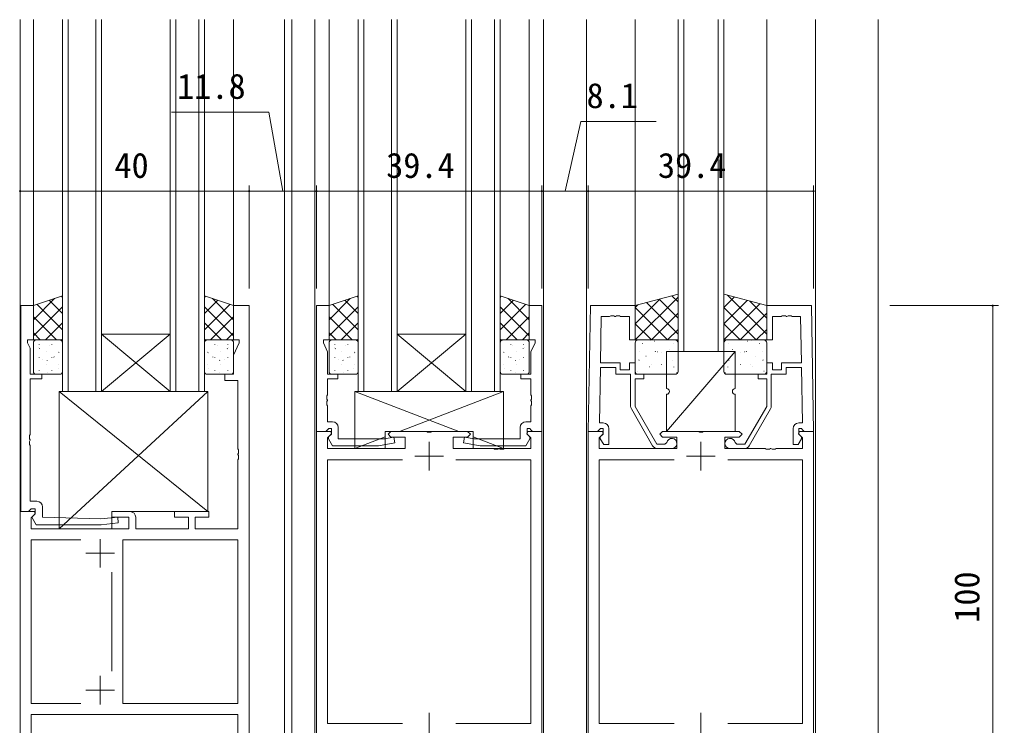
# Model space of a CAD drawing. Units: millimetres, scale not verified. Extents: x -567 to 567, y -403 to 403.
# Drawn here: x -187.6 to -16.4, y 118.4 to 241.8 of the extents above; entities that cross this region are included whole.
import ezdxf
from ezdxf.enums import TextEntityAlignment as Align

# ---------------------------------------------------------------- set-up
doc = ezdxf.new("R2010")
doc.units = ezdxf.units.MM
doc.header["$LTSCALE"] = 2
for name, color, linetype, lineweight in [('0-1_USER1', 6, 'Continuous', 9), ('0-2_YKK_ZWAK', 2, 'Continuous', 9), ('0-3_YKK_11', 4, 'Continuous', 9), ('0-5_YKK_13', 7, 'Continuous', 9)]:
    doc.layers.add(name, color=color, linetype=linetype, lineweight=lineweight)
doc.styles.add('ＭＳ ゴシック', font='')
doc.styles.get('ＭＳ ゴシック').set_extended_font_data('MS Gothic')

msp = doc.modelspace()

# ---------------------------------------------------------------- linework, layer by layer
at = {"layer": '0-1_USER1'}
for p, q in [((-187.447, 194.832), (-187.447, 212.832)), ((-147.447, 194.832), (-147.447, 212.832)), ((-147.447, 194.832), (-147.447, 212.832)), ((-135.647, 194.832), (-135.647, 212.832)), ((-135.647, 194.832), (-135.647, 212.832)), ((-96.247, 194.832), (-96.247, 212.832)), ((-96.247, 194.832), (-96.247, 212.832)), ((-88.147, 194.832), (-88.147, 212.832)), ((-88.147, 194.832), (-88.147, 212.832)), ((-48.747, 194.832), (-48.747, 212.832)), ((-187.447, 211.832), (-147.447, 211.832)), ((-147.447, 211.832), (-135.647, 211.832)), ((-135.647, 211.832), (-96.247, 211.832)), ((-96.247, 211.832), (-88.147, 211.832)), ((-88.147, 211.832), (-48.747, 211.832)), ((-35.447, 191.832), (-16.447, 191.832)), ((-17.447, 191.832), (-17.447, 91.832))]:
    msp.add_line(p, q, dxfattribs=at)
for points in [[(-141.547, 211.832), (-143.971, 225.655), (-161.011, 225.655)], [(-92.197, 211.832), (-89.447, 224.031), (-76.247, 224.031)]]:
    msp.add_lwpolyline(points, dxfattribs=at)
for centre, start, end in [((-187.447, 211.832), 0, 180), ((-187.447, 211.832), 180, 0), ((-147.447, 211.832), 0, 180), ((-147.447, 211.832), 0, 180), ((-147.447, 211.832), 180, 0), ((-147.447, 211.832), 180, 0), ((-135.647, 211.832), 0, 180), ((-135.647, 211.832), 0, 180), ((-135.647, 211.832), 180, 0), ((-135.647, 211.832), 180, 0), ((-96.247, 211.832), 0, 180), ((-96.247, 211.832), 0, 180), ((-96.247, 211.832), 180, 0), ((-96.247, 211.832), 180, 0), ((-88.147, 211.832), 0, 180), ((-88.147, 211.832), 0, 180), ((-88.147, 211.832), 180, 0), ((-88.147, 211.832), 180, 0), ((-48.747, 211.832), 0, 180), ((-48.747, 211.832), 180, 0), ((-17.447, 191.832), 90, 270), ((-17.447, 191.832), 270, 90)]:
    msp.add_arc(centre, 0.106, start, end, dxfattribs=at)
at = {"layer": '0-2_YKK_ZWAK'}
for p, q in [((-187.447, 241.832), (-187.447, 41.832)), ((-185.147, 191.832), (-185.147, 241.832)), ((-180.047, 176.832), (-180.047, 241.832)), ((-179.047, 241.832), (-179.047, 176.832)), ((-174.247, 176.832), (-174.247, 241.832)), ((-161.247, 176.832), (-161.247, 241.832)), ((-160.247, 241.832), (-160.247, 176.832)), ((-156.247, 176.832), (-156.247, 241.832)), ((-150.147, 191.832), (-150.147, 241.832)), ((-141.238, 241.832), (-141.238, 41.832)), ((-139.947, 241.832), (-139.947, 41.832)), ((-135.947, 241.832), (-135.947, 41.832)), ((-133.447, 191.832), (-133.447, 241.832)), ((-128.347, 176.832), (-128.347, 241.832)), ((-127.347, 241.832), (-127.347, 176.832)), ((-122.547, 176.832), (-122.547, 241.832)), ((-109.547, 176.832), (-109.547, 241.832)), ((-108.547, 241.832), (-108.547, 176.832)), ((-104.547, 176.832), (-104.547, 241.832)), ((-98.447, 191.832), (-98.447, 241.832)), ((-95.947, 41.832), (-95.947, 241.832)), ((-88.447, 41.832), (-88.447, 241.832)), ((-79.946, 191.832), (-79.946, 241.832)), ((-72.447, 183.832), (-72.447, 241.832)), ((-71.447, 241.832), (-71.447, 183.832)), ((-65.447, 183.832), (-65.447, 241.832)), ((-56.946, 191.832), (-56.946, 241.832)), ((-48.447, 41.832), (-48.447, 241.832)), ((-37.447, 241.832), (-37.447, 41.832)), ((-173.247, 186.832), (-161.247, 186.832)), ((-173.247, 176.832), (-161.247, 186.832)), ((-161.247, 176.832), (-173.247, 186.832)), ((-121.547, 186.832), (-109.547, 186.832)), ((-121.547, 176.832), (-109.547, 186.832)), ((-109.547, 176.832), (-121.547, 186.832)), ((-173.247, 176.832), (-161.247, 176.832)), ((-121.547, 176.832), (-109.547, 176.832))]:
    msp.add_line(p, q, dxfattribs=at)
for points in [[(-173.247, 241.832), (-173.247, 176.832), (-180.047, 176.832)], [(-155.247, 241.832), (-155.247, 176.832), (-161.247, 176.832)], [(-121.547, 241.832), (-121.547, 176.832), (-128.347, 176.832)], [(-103.547, 241.832), (-103.547, 176.832), (-109.547, 176.832)], [(-64.447, 241.832), (-64.447, 183.832), (-72.447, 183.832)]]:
    msp.add_lwpolyline(points, dxfattribs=at)
at = {"layer": '0-3_YKK_11'}
for p, q in [((-180.247, 193.466), (-180.047, 193.266)), ((-155.048, 193.466), (-155.247, 193.266)), ((-128.547, 193.466), (-128.347, 193.266)), ((-103.348, 193.466), (-103.547, 193.266)), ((-72.447, 192.474), (-73.52, 193.546)), ((-56.947, 186.818), (-63.786, 193.656)), ((-185.147, 189.369), (-181.452, 193.064)), ((-185.147, 186.54), (-180.047, 191.64)), ((-184.489, 192.052), (-180.047, 187.609)), ((-182.368, 192.759), (-180.047, 190.438)), ((-152.926, 192.759), (-155.247, 190.438)), ((-150.805, 192.052), (-155.247, 187.609)), ((-150.147, 186.54), (-155.247, 191.64)), ((-150.147, 189.369), (-153.842, 193.064)), ((-133.447, 189.369), (-129.752, 193.064)), ((-133.447, 186.54), (-128.347, 191.64)), ((-132.789, 192.052), (-128.347, 187.609)), ((-130.668, 192.759), (-128.347, 190.438)), ((-101.226, 192.759), (-103.547, 190.438)), ((-99.105, 192.052), (-103.547, 187.609)), ((-98.447, 186.54), (-103.547, 191.64)), ((-98.447, 189.369), (-102.142, 193.064)), ((-79.947, 185.832), (-72.447, 193.332)), ((-79.947, 188.661), (-75.623, 192.986)), ((-79.947, 191.489), (-79.48, 191.957)), ((-72.447, 186.818), (-77.985, 192.356)), ((-72.447, 189.646), (-75.752, 192.951)), ((-64.447, 191.489), (-62.598, 193.339)), ((-64.447, 188.661), (-60.365, 192.744)), ((-64.447, 185.832), (-58.132, 192.148)), ((-56.947, 189.646), (-59.929, 192.627)), ((-74.291, 185.832), (-79.947, 191.489)), ((-77.119, 185.832), (-72.447, 190.504)), ((-58.791, 185.832), (-64.447, 191.489)), ((-61.619, 185.832), (-56.947, 190.504)), ((-185.147, 189.881), (-181.098, 185.832)), ((-183.027, 185.832), (-180.047, 188.812)), ((-152.267, 185.832), (-155.247, 188.812)), ((-150.147, 189.881), (-154.196, 185.832)), ((-133.447, 189.881), (-129.398, 185.832)), ((-131.327, 185.832), (-128.347, 188.812)), ((-100.567, 185.832), (-103.547, 188.812)), ((-98.447, 189.881), (-102.496, 185.832)), ((-77.119, 185.832), (-79.947, 188.661)), ((-61.619, 185.832), (-64.447, 188.661)), ((-185.147, 187.053), (-183.927, 185.832)), ((-150.147, 187.053), (-151.367, 185.832)), ((-133.447, 187.053), (-132.227, 185.832)), ((-98.447, 187.053), (-99.667, 185.832)), ((-74.291, 185.832), (-72.447, 187.675)), ((-58.791, 185.832), (-56.947, 187.675)), ((-185.147, 185.332), (-185.147, 180.332)), ((-180.547, 185.832), (-184.647, 185.832)), ((-184.13, 185.1), (-184.13, 185.062)), ((-182.279, 184.942), (-182.276, 184.935)), ((-181.888, 185.1), (-181.888, 185.062)), ((-180.407, 185.674), (-180.405, 185.667)), ((-180.198, 185.832), (-180.047, 185.984)), ((-180.047, 180.332), (-180.047, 185.332)), ((-155.096, 185.832), (-155.247, 185.984)), ((-155.247, 180.332), (-155.247, 185.332)), ((-154.887, 185.674), (-154.889, 185.667)), ((-154.747, 185.832), (-150.647, 185.832)), ((-153.406, 185.1), (-153.406, 185.062)), ((-153.015, 184.942), (-153.018, 184.935)), ((-151.164, 185.1), (-151.164, 185.062)), ((-150.147, 185.332), (-150.147, 180.332)), ((-133.447, 185.332), (-133.447, 180.332)), ((-128.847, 185.832), (-132.947, 185.832)), ((-132.43, 185.1), (-132.43, 185.062)), ((-130.579, 184.942), (-130.576, 184.935)), ((-130.188, 185.1), (-130.188, 185.062)), ((-128.707, 185.674), (-128.705, 185.667)), ((-128.498, 185.832), (-128.347, 185.984)), ((-128.347, 180.332), (-128.347, 185.332)), ((-103.396, 185.832), (-103.547, 185.984)), ((-103.547, 180.332), (-103.547, 185.332)), ((-103.187, 185.674), (-103.189, 185.667)), ((-103.047, 185.832), (-98.947, 185.832)), ((-101.706, 185.1), (-101.706, 185.062)), ((-101.315, 184.942), (-101.318, 184.935)), ((-99.464, 185.1), (-99.464, 185.062)), ((-98.447, 185.332), (-98.447, 180.332)), ((-79.947, 180.332), (-79.947, 185.332)), ((-79.447, 185.832), (-72.947, 185.832)), ((-78.713, 185.212), (-78.669, 185.188)), ((-77.32, 185.738), (-77.314, 185.73)), ((-76.636, 185.644), (-76.593, 185.62)), ((-73.326, 185.292), (-73.319, 185.285)), ((-72.447, 185.332), (-72.447, 180.332)), ((-64.447, 185.332), (-64.447, 180.332)), ((-57.447, 185.832), (-63.947, 185.832)), ((-63.569, 185.292), (-63.576, 185.285)), ((-60.259, 185.644), (-60.302, 185.62)), ((-59.575, 185.738), (-59.581, 185.73)), ((-58.182, 185.212), (-58.226, 185.188)), ((-56.947, 180.332), (-56.947, 185.332)), ((-184.238, 184.457), (-184.235, 184.45)), ((-184.094, 184.311), (-184.052, 184.248)), ((-182.919, 183.888), (-182.919, 183.851)), ((-180.716, 183.648), (-180.675, 183.585)), ((-180.676, 183.888), (-180.676, 183.851)), ((-154.578, 183.648), (-154.619, 183.585)), ((-154.618, 183.888), (-154.618, 183.851)), ((-152.375, 183.888), (-152.375, 183.851)), ((-151.2, 184.311), (-151.242, 184.248)), ((-151.056, 184.457), (-151.059, 184.45)), ((-132.538, 184.457), (-132.535, 184.45)), ((-132.394, 184.311), (-132.352, 184.248)), ((-131.219, 183.888), (-131.219, 183.851)), ((-129.016, 183.648), (-128.975, 183.585)), ((-128.976, 183.888), (-128.976, 183.851)), ((-102.878, 183.648), (-102.919, 183.585)), ((-102.918, 183.888), (-102.918, 183.851)), ((-100.675, 183.888), (-100.675, 183.851)), ((-99.5, 184.311), (-99.542, 184.248)), ((-99.356, 184.457), (-99.359, 184.45)), ((-79.14, 183.755), (-79.133, 183.747)), ((-76.422, 183.865), (-76.375, 183.777)), ((-76.045, 183.754), (-76.001, 183.73)), ((-75.379, 183.57), (-75.372, 183.563)), ((-62.447, 183.832), (-74.447, 169.832)), ((-73.969, 184.187), (-73.925, 184.163)), ((-62.926, 184.187), (-62.97, 184.163)), ((-61.516, 183.57), (-61.523, 183.563)), ((-60.85, 183.754), (-60.894, 183.73)), ((-60.473, 183.865), (-60.52, 183.777)), ((-57.755, 183.755), (-57.762, 183.747)), ((-184.13, 182.82), (-184.13, 182.782)), ((-183.509, 182.4), (-183.507, 182.393)), ((-182.919, 181.608), (-182.919, 181.571)), ((-182.759, 182.294), (-182.717, 182.231)), ((-181.888, 182.82), (-181.888, 182.782)), ((-181.538, 182.849), (-181.535, 182.842)), ((-180.676, 181.608), (-180.676, 181.571)), ((-154.618, 181.608), (-154.618, 181.571)), ((-153.756, 182.849), (-153.759, 182.842)), ((-153.406, 182.82), (-153.406, 182.782)), ((-152.535, 182.294), (-152.577, 182.231)), ((-152.375, 181.608), (-152.375, 181.571)), ((-151.785, 182.4), (-151.787, 182.393)), ((-151.164, 182.82), (-151.164, 182.782)), ((-132.43, 182.82), (-132.43, 182.782)), ((-131.809, 182.4), (-131.807, 182.393)), ((-131.219, 181.608), (-131.219, 181.571)), ((-131.059, 182.294), (-131.017, 182.231)), ((-130.188, 182.82), (-130.188, 182.782)), ((-129.838, 182.849), (-129.835, 182.842)), ((-128.976, 181.608), (-128.976, 181.571)), ((-102.918, 181.608), (-102.918, 181.571)), ((-102.056, 182.849), (-102.059, 182.842)), ((-101.706, 182.82), (-101.706, 182.782)), ((-100.835, 182.294), (-100.877, 182.231)), ((-100.675, 181.608), (-100.675, 181.571)), ((-100.085, 182.4), (-100.087, 182.393)), ((-99.464, 182.82), (-99.464, 182.782)), ((-79.311, 182.341), (-79.265, 182.252)), ((-78.07, 183.02), (-78.026, 182.996)), ((-77.165, 181.55), (-77.158, 181.543)), ((-75.402, 181.563), (-75.358, 181.539)), ((-73.377, 182.297), (-73.333, 182.273)), ((-63.518, 182.297), (-63.562, 182.273)), ((-61.493, 181.563), (-61.537, 181.539)), ((-59.73, 181.55), (-59.737, 181.543)), ((-58.825, 183.02), (-58.869, 182.996)), ((-57.584, 182.341), (-57.63, 182.252)), ((-184.647, 179.832), (-180.547, 179.832)), ((-184.13, 180.54), (-184.13, 180.502)), ((-182.681, 180.06), (-182.678, 180.053)), ((-181.888, 180.54), (-181.888, 180.502)), ((-180.809, 180.792), (-180.807, 180.785)), ((-150.647, 179.832), (-154.747, 179.832)), ((-154.485, 180.792), (-154.487, 180.785)), ((-153.406, 180.54), (-153.406, 180.502)), ((-152.613, 180.06), (-152.616, 180.053)), ((-151.164, 180.54), (-151.164, 180.502)), ((-132.947, 179.832), (-128.847, 179.832)), ((-132.43, 180.54), (-132.43, 180.502)), ((-130.981, 180.06), (-130.978, 180.053)), ((-130.188, 180.54), (-130.188, 180.502)), ((-129.109, 180.792), (-129.107, 180.785)), ((-98.947, 179.832), (-103.047, 179.832)), ((-102.785, 180.792), (-102.787, 180.785)), ((-101.706, 180.54), (-101.706, 180.502)), ((-100.913, 180.06), (-100.916, 180.053)), ((-99.464, 180.54), (-99.464, 180.502)), ((-79.503, 180.396), (-79.459, 180.372)), ((-72.947, 179.832), (-79.447, 179.832)), ((-77.479, 181.13), (-77.435, 181.106)), ((-73.17, 181.104), (-73.164, 181.097)), ((-72.734, 180.105), (-72.69, 180.081)), ((-64.161, 180.105), (-64.205, 180.081)), ((-63.947, 179.832), (-57.447, 179.832)), ((-63.725, 181.104), (-63.731, 181.097)), ((-59.416, 181.13), (-59.46, 181.106)), ((-57.392, 180.396), (-57.436, 180.372)), ((-180.647, 176.832), (-180.647, 152.832)), ((-154.647, 176.832), (-180.647, 152.832)), ((-154.647, 155.832), (-180.647, 176.832)), ((-128.947, 176.832), (-128.947, 166.832)), ((-110.747, 169.832), (-128.947, 176.832)), ((-121.147, 169.832), (-102.947, 176.832)), ((-74.447, 176.332), (-74.447, 169.832)), ((-123.647, 169.832), (-123.647, 166.832)), ((-108.247, 169.832), (-123.647, 169.832)), ((-108.247, 169.832), (-108.247, 166.832)), ((-128.947, 166.832), (-123.647, 168.871)), ((-102.947, 166.832), (-108.247, 168.871)), ((-128.947, 166.832), (-123.647, 166.832)), ((-108.247, 166.832), (-102.947, 166.832)), ((-171.447, 155.832), (-171.447, 152.832)), ((-171.447, 155.832), (-154.647, 155.832)), ((-180.647, 152.832), (-171.447, 152.832))]:
    msp.add_line(p, q, dxfattribs=at)
for points in [[(-185.147, 191.832), (-185.147, 185.832), (-180.047, 185.832), (-180.047, 193.532)], [(-150.147, 191.832), (-150.147, 185.832), (-155.247, 185.832), (-155.247, 193.532)], [(-133.447, 191.832), (-133.447, 185.832), (-128.347, 185.832), (-128.347, 193.532)], [(-98.447, 191.832), (-98.447, 185.832), (-103.547, 185.832), (-103.547, 193.532)], [(-72.447, 193.832), (-79.947, 191.832), (-79.947, 185.832), (-72.447, 185.832)], [(-64.447, 193.832), (-56.947, 191.832), (-56.947, 185.832), (-64.447, 185.832)]]:
    msp.add_lwpolyline(points, close=True, dxfattribs=at)
for points in [[(-62.447, 177.332), (-62.447, 183.832), (-74.447, 183.832), (-74.447, 177.332)], [(-180.647, 176.832), (-154.647, 176.832), (-154.647, 155.832)], [(-128.947, 176.832), (-102.947, 176.832), (-102.947, 166.832)], [(-74.447, 169.832), (-62.447, 169.832), (-62.447, 176.332)]]:
    msp.add_lwpolyline(points, dxfattribs=at)
for centre, start, end in [((-184.647, 185.332), 90, 180), ((-180.547, 185.332), 0, 90), ((-154.747, 185.332), 90, 180), ((-150.647, 185.332), 0, 90), ((-132.947, 185.332), 90, 180), ((-128.847, 185.332), 0, 90), ((-103.047, 185.332), 90, 180), ((-98.947, 185.332), 0, 90), ((-79.447, 185.332), 90, 180), ((-72.947, 185.332), 0, 90), ((-63.947, 185.332), 90, 180), ((-57.447, 185.332), 0, 90), ((-184.647, 180.332), 180, 270), ((-180.547, 180.332), 270, 0), ((-154.747, 180.332), 180, 270), ((-150.647, 180.332), 270, 0), ((-132.947, 180.332), 180, 270), ((-128.847, 180.332), 270, 0), ((-103.047, 180.332), 180, 270), ((-98.947, 180.332), 270, 0), ((-79.447, 180.332), 180, 270), ((-72.947, 180.332), 270, 0), ((-63.947, 180.332), 180, 270), ((-57.447, 180.332), 270, 0), ((-74.447, 176.832), 270, 90), ((-62.447, 176.832), 90, 270)]:
    msp.add_arc(centre, 0.5, start, end, dxfattribs=at)
at = {"layer": '0-5_YKK_13'}
for p, q in [((-80.614, 173.768), (-76.898, 167.332)), ((-56.281, 173.768), (-59.997, 167.332)), ((-115.947, 168.032), (-115.947, 163.032)), ((-68.447, 168.032), (-68.447, 163.032)), ((-76.032, 166.832), (-73.547, 166.832)), ((-60.863, 166.832), (-63.347, 166.832)), ((-118.447, 165.532), (-113.447, 165.532)), ((-111.273, 164.902), (-98.177, 164.902)), ((-70.947, 165.532), (-65.947, 165.532)), ((-63.773, 164.902), (-50.677, 164.902)), ((-173.447, 151.032), (-173.447, 146.032)), ((-169.517, 150.902), (-169.517, 122.262)), ((-175.947, 148.532), (-170.947, 148.532)), ((-171.447, 145.26), (-171.447, 127.905)), ((-173.447, 127.132), (-173.447, 122.132)), ((-175.947, 124.632), (-170.947, 124.632)), ((-176.86, 122.262), (-185.517, 122.262)), ((-115.947, 120.632), (-115.947, 115.632)), ((-68.447, 120.632), (-68.447, 115.632))]:
    msp.add_line(p, q, dxfattribs=at)
for points in [[(-187.347, 155.832), (-187.347, 191.832), (-185.147, 191.832), (-185.147, 185.832), (-186.147, 185.832), (-186.147, 185.332), (-185.717, 184.41), (-185.717, 179.832), (-183.647, 179.832), (-183.647, 179.032), (-185.717, 179.032), (-185.717, 169.291), (-185.837, 169.107), (-185.837, 168.557), (-185.717, 168.374), (-185.717, 168.291), (-185.837, 168.107), (-185.837, 167.557), (-185.717, 167.374), (-185.717, 157.632), (-184.547, 157.632)], [(-167.247, 154.832), (-167.247, 152.832), (-158.047, 152.832), (-158.047, 154.832), (-160.447, 154.832), (-160.447, 155.832), (-154.447, 155.832), (-154.447, 154.832), (-156.847, 154.832), (-156.847, 152.832), (-149.377, 152.832), (-149.377, 164.874), (-149.257, 165.057), (-149.257, 165.607), (-149.377, 165.791), (-149.377, 165.874), (-149.257, 166.057), (-149.257, 166.607), (-149.377, 166.791), (-149.377, 178.732), (-151.647, 178.732), (-151.647, 179.832), (-150.147, 179.832), (-150.147, 183.188), (-149.147, 185.332), (-149.147, 185.832), (-150.147, 185.832), (-150.147, 191.832), (-147.447, 191.832)], [(-147.447, 191.832), (-147.447, 91.832)], [(-135.647, 191.832), (-135.647, 169.832), (-134.017, 169.832), (-133.717, 170.132), (-133.517, 170.332), (-133.047, 170.332), (-133.047, 169.382), (-133.547, 168.882), (-133.547, 168.545), (-132.847, 167.332), (-124.839, 167.332), (-121.96, 167.84), (-122.134, 168.825), (-123.792, 168.532), (-131.847, 168.532), (-131.847, 170.532)], [(-132.847, 171.532), (-133.717, 171.532), (-133.717, 174.324), (-133.837, 174.507), (-133.837, 175.057), (-133.717, 175.241), (-133.717, 175.324), (-133.837, 175.507), (-133.837, 176.057), (-133.717, 176.241), (-133.717, 179.032), (-131.947, 179.032), (-131.947, 179.832), (-133.717, 179.832), (-133.717, 183.767), (-134.447, 185.332), (-134.447, 185.832), (-133.447, 185.832), (-133.447, 191.832), (-135.647, 191.832)], [(-96.247, 191.832), (-96.247, 169.832), (-97.877, 169.832), (-98.177, 170.132), (-98.377, 170.332), (-98.847, 170.332), (-98.847, 169.382), (-98.347, 168.882), (-98.347, 168.545), (-99.047, 167.332), (-107.055, 167.332), (-109.934, 167.84), (-109.76, 168.825), (-108.102, 168.532), (-100.047, 168.532), (-100.047, 170.532)], [(-99.047, 171.532), (-98.177, 171.532), (-98.177, 174.324), (-98.057, 174.507), (-98.057, 175.057), (-98.177, 175.241), (-98.177, 175.324), (-98.057, 175.507), (-98.057, 176.057), (-98.177, 176.241), (-98.177, 179.032), (-99.947, 179.032), (-99.947, 179.832), (-98.177, 179.832), (-98.177, 183.767), (-97.447, 185.332), (-97.447, 185.832), (-98.447, 185.832), (-98.447, 191.832), (-96.247, 191.832)], [(-87.763, 191.832), (-88.147, 169.832), (-86.517, 169.832), (-86.217, 170.132), (-86.017, 170.332), (-85.547, 170.332), (-85.547, 169.382), (-86.047, 168.882), (-86.047, 168.572), (-85.447, 167.532), (-84.547, 167.532), (-84.547, 170.332)], [(-74.435, 167.882), (-74.731, 167.632), (-76.147, 167.632), (-79.947, 174.214), (-79.947, 179.032), (-78.447, 179.032), (-78.447, 179.832), (-79.947, 179.832), (-79.947, 181.832), (-80.947, 181.832), (-80.947, 180.632), (-82.547, 180.632), (-82.547, 181.832), (-86.008, 181.832), (-85.867, 189.902), (-84.406, 189.902), (-84.222, 190.022), (-83.673, 190.022), (-83.489, 189.902), (-83.406, 189.902), (-83.222, 190.022), (-82.673, 190.022), (-82.489, 189.902), (-80.947, 189.902), (-80.947, 185.832), (-79.947, 185.832), (-79.947, 191.832), (-87.763, 191.832)], [(-62.46, 167.882), (-62.164, 167.632), (-60.747, 167.632), (-56.947, 174.214), (-56.947, 179.032), (-58.447, 179.032), (-58.447, 179.832), (-56.947, 179.832), (-56.947, 181.832), (-55.947, 181.832), (-55.947, 180.632), (-54.347, 180.632), (-54.347, 181.832), (-50.887, 181.832), (-51.028, 189.902), (-52.489, 189.902), (-52.673, 190.022), (-53.222, 190.022), (-53.406, 189.902), (-53.489, 189.902), (-53.673, 190.022), (-54.222, 190.022), (-54.406, 189.902), (-55.947, 189.902), (-55.947, 185.832), (-56.947, 185.832), (-56.947, 191.832), (-49.132, 191.832)], [(-49.132, 191.832), (-48.747, 169.832), (-50.377, 169.832), (-50.677, 170.132), (-50.877, 170.332), (-51.347, 170.332), (-51.347, 169.382), (-50.847, 168.882), (-50.847, 168.572), (-51.447, 167.532), (-52.347, 167.532), (-52.347, 170.332)], [(-85.547, 171.332), (-86.191, 171.332), (-86.022, 181.032), (-83.347, 181.032), (-83.347, 179.832), (-80.747, 179.832), (-80.747, 174.268)], [(-51.347, 171.332), (-50.704, 171.332), (-50.873, 181.032), (-53.547, 181.032), (-53.547, 179.832), (-56.147, 179.832), (-56.147, 174.268)], [(-135.647, 169.832), (-135.647, 113.832)], [(-111.747, 168.832), (-109.247, 168.832), (-108.747, 169.332), (-109.247, 169.832), (-115.489, 169.832), (-115.672, 169.712), (-116.222, 169.712), (-116.405, 169.832), (-122.647, 169.832), (-123.147, 169.332), (-122.647, 168.832), (-120.147, 168.832), (-120.147, 166.832), (-133.717, 166.832), (-133.717, 168.738), (-133.011, 169.444), (-133.171, 169.832), (-135.647, 169.832)], [(-96.247, 113.832), (-96.247, 169.832), (-98.723, 169.832), (-98.883, 169.444), (-98.177, 168.738), (-98.177, 166.832), (-102.789, 166.832), (-102.972, 166.712), (-103.522, 166.712), (-103.705, 166.832), (-103.789, 166.832), (-103.972, 166.712), (-104.522, 166.712), (-104.705, 166.832), (-111.747, 166.832), (-111.747, 168.832)], [(-88.147, 169.832), (-88.147, 113.832)], [(-64.247, 168.832), (-61.747, 168.832), (-61.247, 169.332), (-61.747, 169.832), (-67.989, 169.832), (-68.172, 169.712), (-68.722, 169.712), (-68.905, 169.832), (-75.147, 169.832), (-75.647, 169.332), (-75.147, 168.832), (-72.647, 168.832), (-72.647, 166.832), (-86.217, 166.832), (-86.217, 168.738), (-85.511, 169.444), (-85.671, 169.832), (-88.147, 169.832)], [(-48.747, 113.832), (-48.747, 169.832), (-51.223, 169.832), (-51.383, 169.444), (-50.677, 168.738), (-50.677, 166.832), (-55.289, 166.832), (-55.472, 166.712), (-56.022, 166.712), (-56.205, 166.832), (-56.289, 166.832), (-56.472, 166.712), (-57.022, 166.712), (-57.205, 166.832), (-64.247, 166.832), (-64.247, 168.832)], [(-120.621, 118.762), (-133.717, 118.762), (-133.717, 164.902), (-120.621, 164.902)], [(-111.273, 164.902), (-98.177, 164.902), (-98.177, 118.762), (-111.273, 118.762)], [(-73.121, 118.762), (-86.217, 118.762), (-86.217, 164.902), (-73.121, 164.902)], [(-63.773, 164.902), (-50.677, 164.902), (-50.677, 118.762), (-63.773, 118.762)], [(-187.447, 91.832), (-187.447, 155.832), (-184.971, 155.832), (-184.811, 155.444), (-185.517, 154.738), (-185.517, 152.832), (-168.447, 152.832), (-168.447, 154.832), (-171.447, 154.832), (-171.447, 155.832), (-168.247, 155.832)], [(-183.547, 156.632), (-183.547, 154.832), (-173.347, 154.532), (-170.397, 154.83), (-170.297, 153.835), (-173.297, 153.532), (-184.67, 153.532), (-185.421, 154.832), (-184.847, 155.406), (-184.847, 156.332), (-185.517, 156.332), (-185.717, 156.132), (-186.017, 155.832), (-187.347, 155.832)], [(-176.86, 122.262), (-185.517, 122.262), (-185.517, 150.902), (-176.86, 150.902)], [(-149.377, 104.932), (-149.377, 120.332), (-185.517, 120.332), (-185.517, 104.932)]]:
    msp.add_lwpolyline(points, dxfattribs=at)
msp.add_lwpolyline([(-169.517, 150.902), (-169.517, 122.262), (-149.377, 122.262), (-149.377, 150.902)], close=True, dxfattribs=at)
for centre, radius, start, end in [((-79.747, 174.268), 1, 179.99993, 209.99994), ((-57.147, 174.268), 1, 330.00006, 0.00007), ((-132.847, 170.532), 1, 0.00001, 89.99999), ((-99.047, 170.532), 1, 90.00001, 179.99999), ((-85.547, 170.332), 1, 0.00001, 89.99999), ((-51.347, 170.332), 1, 90.00001, 179.99999), ((-73.547, 167.732), 0.9, 270, 170.40594), ((-63.347, 167.732), 0.9, 9.59406, 270), ((-76.032, 167.832), 1, 210, 270.00003), ((-60.863, 167.832), 1, 269.99997, 330), ((-184.547, 156.632), 1, 0.00001, 89.99999), ((-168.247, 154.832), 1, 0.00001, 89.99999)]:
    msp.add_arc(centre, radius, start, end, dxfattribs=at)

# ---------------------------------------------------------------- texts
at = {"layer": '0-1_USER1', "style": 'ＭＳ ゴシック'}
for s, p in [('11.8', (-160.011, 226.655)), ('8.1', (-88.447, 225.031)), ('40', (-170.967, 212.832)), ('39.4', (-123.467, 212.832)), ('39.4', (-75.967, 212.832))]:
    msp.add_text(s, height=4.399, dxfattribs=at).set_placement(p, align=Align.BOTTOM_LEFT)
msp.add_text('100', height=4.399, rotation=90, dxfattribs=at).set_placement((-18.447, 136.392), align=Align.BOTTOM_LEFT)

doc.saveas('drawing.dxf')
